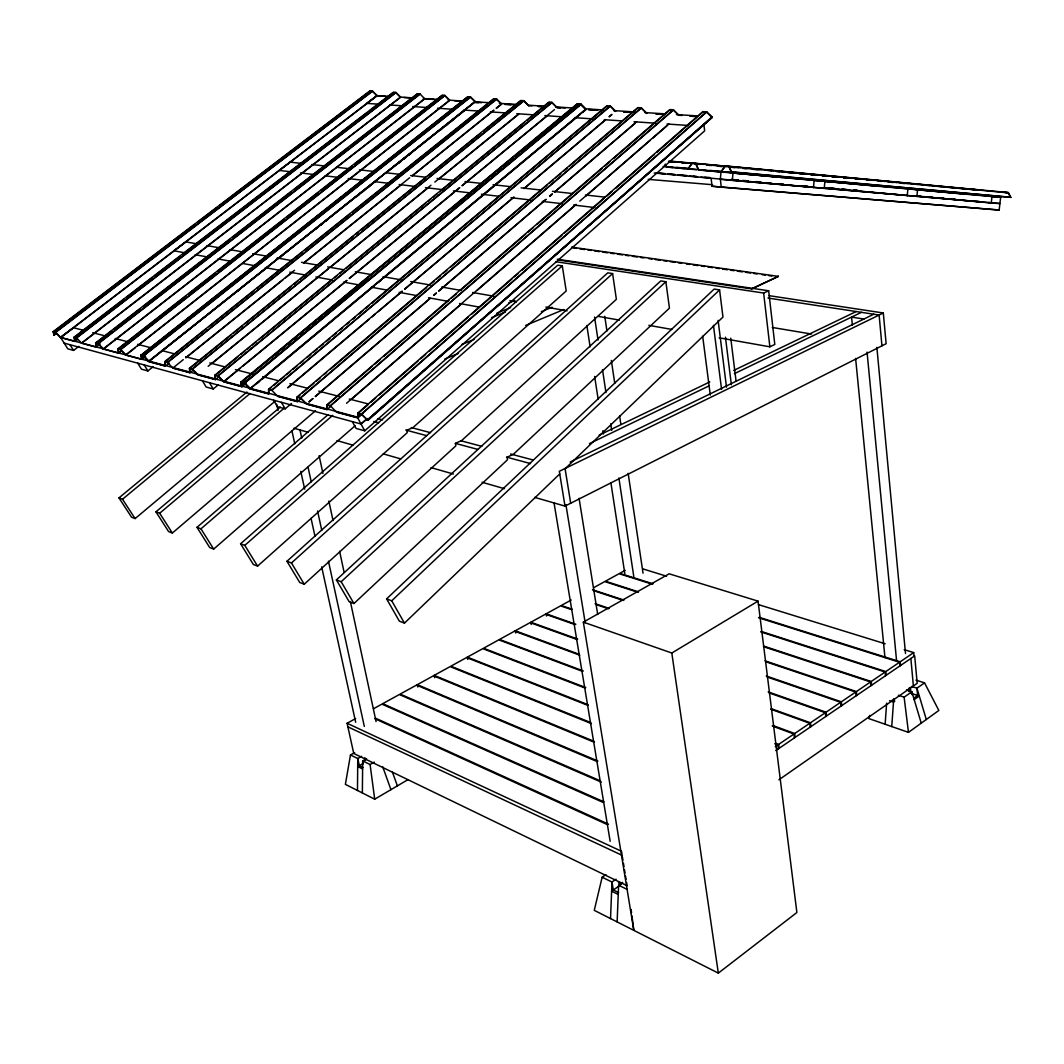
<?xml version="1.0" encoding="UTF-8"?>
<svg xmlns="http://www.w3.org/2000/svg" width="1064" height="1064" viewBox="0 0 1064 1064"><rect width="100%" height="100%" fill="white"/><g stroke="black" fill="none" stroke-linecap="round" stroke-linejoin="round"><path stroke-width="1.5" d="M357.477 790.486L357.77 758.539L361.68 756.318M362.358 792.946L362.678 760.92L366.588 758.685M646.686 113.183L641.313 107.836L637.815 107.624L297.175 396.912L297.095 401.354L277.651 396.127M249.867 388.653L268.58 393.68L268.554 389.304L271.679 390.129L277.717 396.38L297.348 401.66L297.428 397.218L299.968 395.063M610.537 918.578L611.986 882.016L616.043 879.21M617.133 921.903L618.61 885.235L622.666 882.415M682.077 115.444L678.872 115.231L673.406 109.791L669.775 109.579L326.927 404.825L326.715 409.321L306.512 403.894L300.42 397.776L297.175 396.912M297.428 397.218L300.487 398.029L306.565 404.134L326.981 409.627L327.18 405.131L372.387 366.202M885.142 724.251L886.631 703.078M891.752 726.552L893.733 698.769M336.517 411.954L357.531 417.607L357.863 413.058L702.865 111.6L706.616 111.826L712.268 117.093L367.891 420.4L361.441 414.255L358.129 413.377L357.797 417.926L336.57 412.22L330.305 405.73L326.927 404.825M733.269 172.94L1000.692 197.079L999.163 210.034L721.299 187.158L720.341 179.351L721.033 171.663L725.169 165.891L728.906 166.223L731.487 171.809L1010.8 197.305L1008.353 192.571L725.169 165.891M733.029 172.528L732.338 180.162L654.227 173.033M813.441 187.623L814.146 180.348L824.946 181.106L824.241 188.341L730.981 179.789M907.206 195.736L907.924 188.86L917.594 189.525L916.862 196.361L824.494 187.902M916.915 195.989L991.262 202.998L991.994 196.481L1000.692 197.079M354.644 752.634L350.468 754.988L345.388 784.368L374.714 799.197L407.991 779.633M605.935 874.635L602.131 877.241L594.271 910.345L718.32 973.121L796.883 912.513L758.047 601.133L669.163 573.815L583.338 622.134L633.812 930.348L631.95 915.865M869.714 715.394L868.796 718.572L908.47 732.365L938.847 710.459L924.549 682.875L915.944 680.109M688.129 168.657L692.119 162.978L695.736 163.297L698.609 169.615M665.213 164.494L666.33 166.982L688.209 168.977L692.199 163.297L695.603 163.603L698.476 169.921L1000.759 197.359M721.113 171.996L725.249 166.223L728.774 166.529L731.287 171.996L1010.8 197.305M565.716 468.173L722.975 317.059L719.583 289.9L714.17 289.076L386.604 598.872L399.359 621.15L404.466 623.132L559.744 473.919M386.604 598.872L391.725 600.801L719.583 289.9M353.953 603.527L507.475 459.794L507.023 457.254L513.393 454.262L669.442 308.148L665.865 281.707L660.744 280.923L336.37 579.92L349.152 601.665L353.953 603.527L341.172 581.729L336.37 579.92M341.172 581.729L665.865 281.707M304.238 584.229L455.844 445.856L455.379 443.382L461.696 440.509L616.375 299.33L612.611 273.581L607.77 272.836L286.947 561.273L299.742 582.487L304.238 584.229L291.456 562.962L286.947 561.273M291.456 562.962L612.611 273.581M257.581 566.115L407.219 432.716L406.741 430.308L413.005 427.568L566.221 290.977L562.297 265.894L557.722 265.202L240.584 543.771L253.352 564.479L257.581 566.115L244.8 545.367L240.584 543.771M352.33 421.637L356.068 428.42L364.752 430.814L704.674 130.845L703.889 124.448M357.863 413.058L361.388 413.989L367.386 420.014L711.896 117.067M367.439 420.28L712.375 117.373M367.386 420.014L712.268 117.093M244.8 545.367L562.297 265.894M56.698 333.232L54.051 335.24L53.2 331.636L55.488 332.247L60.568 337.368L64.159 343.127L361.015 424.004L367.24 418.538M358.129 413.377L368.131 404.639M370.631 402.458L375.632 398.082M379.382 394.811L418.125 360.935M420.626 358.754L425.627 354.392M429.377 351.107L468.12 317.245M471.871 313.973L511.864 279.007M514.364 276.826L518.115 273.554M521.865 270.269L561.859 235.317M564.359 233.136L604.352 198.183M606.852 195.989L611.853 191.626M615.604 188.341L654.347 154.48M656.847 152.298L696.84 117.346M699.341 115.151L703.091 111.88L706.616 112.092L711.883 117.333M357.531 417.607L361.281 414.335M361.388 413.989L706.616 111.826M361.441 414.255L706.616 112.092M357.797 417.926L362.784 413.55M327.872 414.827L196.986 527.332L209.714 547.548L213.691 549.091L355.083 425.786M346.545 403.269L576.036 204.368M579.8 201.096L668.844 123.929M351.612 399.173L460.699 304.61M477.005 290.485L574.799 205.711M586.091 195.936L650.038 140.501M652.538 138.333L667.58 125.286M330.305 405.73L673.406 109.791M678.872 115.497L673.392 110.071L330.359 405.983L327.18 405.131M326.981 409.627L330.744 406.382M374.9 364.034L379.928 359.712M383.692 356.467L448.995 300.221M451.495 298.053L456.523 293.731M460.286 290.485L525.589 234.24M528.103 232.085L533.117 227.749M536.894 224.504L602.184 168.272M604.698 166.104L609.725 161.781M613.489 158.536L670.001 109.858L673.392 110.071M196.986 527.332L200.963 528.821L332.726 415.346M364.752 430.814L361.015 424.004L366.974 418.897M309.026 401.74L312.816 398.508M315.33 396.353L429.989 298.372M433.766 295.14L436.28 292.986M438.807 290.844L545.899 199.327M549.676 196.095L552.203 193.941M554.716 191.786L636.618 121.801M309.092 401.993L312.869 398.761M315.383 396.606L430.029 298.625M433.806 295.406L436.32 293.252M438.847 291.097L545.912 199.58M549.689 196.348L552.216 194.193M554.73 192.039L635.354 123.145M280.244 407.126L155.929 511.837L168.604 531.588L172.355 533.037L315.476 410.771M388.626 96.332L377.055 95.6L60.568 337.368L357.331 417.101L360.922 414.029M273.608 400.197L277.345 406.674L285.179 408.842L291.509 403.456M300.42 397.776L641.313 107.836M300.487 398.029L641.313 108.102L646.699 113.449M297.348 401.66L301.125 398.441M302.495 392.922L313.893 383.239M316.42 381.085L320.224 377.853M324.015 374.634L326.555 372.48M330.345 369.261L426.584 287.519M429.111 285.365L434.178 281.069M436.706 278.914L440.509 275.682M443.036 273.528L446.84 270.309M450.631 267.077L546.869 185.335M549.396 183.194L553.2 179.962M555.727 177.808L560.794 173.512M563.322 171.357L567.125 168.139M569.652 165.984L638.028 107.903M287.812 387.562L402.152 291.15M404.692 289.009L513.952 196.893M524.113 188.328L605.416 119.78M609.233 116.561L611.773 114.42M287.878 387.801L369.168 319.253M371.708 317.112L375.526 313.907M378.066 311.752L402.192 291.403M404.732 289.262L512.702 198.223M524.14 188.581L605.429 120.033M609.233 116.827L611.773 114.686M155.929 511.837L159.68 513.247L284.128 408.217M271.679 390.129L610.297 105.948L615.577 111.201M246.915 392.044L118.969 497.886L131.564 517.21L135.115 518.594L275.017 401.248M268.554 389.304L606.919 105.748L610.297 105.948M585.493 109.286L580.306 104.126L244.002 382.774L249.934 388.892L268.833 393.986L268.806 389.597L271.347 387.469M273.9 385.328L277.704 382.136M280.258 380.008L284.075 376.802M286.615 374.674L290.432 371.469M292.972 369.341L296.79 366.149M300.607 362.944L303.147 360.816M306.964 357.61L310.781 354.418M313.321 352.29L317.139 349.085M319.679 346.957L323.496 343.752M326.036 341.624L329.853 338.432M332.394 336.291L336.211 333.099M340.028 329.893L342.581 327.765M346.385 324.573L348.939 322.432M352.756 319.24L355.296 317.099M359.113 313.907L362.93 310.701M365.471 308.573L369.288 305.381M371.828 303.24L607.132 106.014M251.45 387.442L585.892 109.06L580.971 104.166L577.034 103.926L240.996 381.963L241.355 385.939L243.909 383.811M251.516 387.695L586.224 109.087M257.023 383.545L259.563 381.417M262.116 379.289L374.448 285.764M378.279 282.585L380.832 280.457M383.386 278.329L579.96 114.659M582.5 112.531L586.331 109.339M241.355 385.939L241.249 382.255L389.437 259.616M393.268 256.437L395.821 254.323M398.388 252.208L402.219 249.043M404.772 246.928L408.603 243.749M411.156 241.634L414.987 238.469M417.54 236.354L577.233 104.192L580.984 104.418L585.905 109.313M577.699 103.966L241.608 382.136L241.741 386.471L223.693 381.617L217.934 375.831L215.034 375.06L215.261 379.343L197.851 374.661L192.212 368.995L189.419 368.25L189.725 372.48L172.94 367.958L183.287 359.645M245.691 379.25L241.861 382.428L241.994 386.764L223.759 381.856L218.014 376.071L215.274 375.353L215.5 379.635L197.931 374.9L192.291 369.235L189.658 368.53L189.964 372.759L173.006 368.197L167.394 362.385L164.694 361.667L165.093 365.843L148.88 361.494L143.44 356.014L140.834 355.323L467.575 96.797L470.461 96.97L475.355 101.599L149.173 361.175L475.076 101.572M275.084 354.924L277.637 352.809M281.468 349.63L284.022 347.516M287.852 344.35L290.419 342.236M294.249 339.057L296.803 336.942M300.633 333.764L303.187 331.649M305.74 329.534L309.584 326.369M312.138 324.254L315.968 321.075M318.522 318.961L322.352 315.782M324.906 313.667L328.749 310.502M331.303 308.387L368.357 277.704M453.969 206.842L456.523 204.714M460.353 201.548L462.907 199.434M466.737 196.255L469.304 194.14M473.134 190.975L475.688 188.86M479.518 185.681L482.072 183.567M484.625 181.452L488.469 178.273M491.023 176.159L494.853 172.993M497.407 170.865L501.237 167.7M503.791 165.585L507.634 162.406M510.188 160.292L512.742 158.177M515.295 156.062L519.126 152.883M521.679 150.769L525.523 147.603M528.077 145.489L531.907 142.31M534.461 140.195L538.291 137.017M540.858 134.902L577.912 104.232M240.996 381.963L244.627 382.934L580.971 104.166M241.249 382.255L244.693 383.173L580.984 104.418M241.994 386.764L245.824 383.572M118.969 497.886L122.506 499.229L250.08 393.507M202.426 380.806L206.15 387.017L213.239 388.985L218.373 384.769M224.97 380.553L346.771 280.391M349.338 278.289L459.595 187.61M462.162 185.508L554.477 109.592M225.036 380.792L240.424 368.144M242.991 366.043L346.824 280.643M349.378 278.529L454.501 192.079M457.068 189.964L459.621 187.863M462.188 185.748L546.803 116.162M218.014 376.071L551.937 102.649L557.057 107.73L560.356 107.943M215.5 379.635L218.067 377.521M215.034 375.06L548.758 102.197L551.923 102.397L557.044 107.477L565.223 107.996M215.274 375.353L238.376 356.453M240.943 354.365L244.8 351.213M247.367 349.112L249.934 347.01M252.501 344.909L256.344 341.77M258.911 339.669L332.074 279.845M334.641 277.744L337.208 275.643M339.775 273.541L343.619 270.389M346.186 268.301L425.76 203.224M428.327 201.123L430.893 199.021M433.46 196.92L437.304 193.781M439.871 191.68L524.579 122.4M527.146 120.312L548.957 102.463L551.937 102.649M217.934 375.831L551.923 102.397M208.158 366.295L430.96 185.229M434.817 182.09L518.527 114.061M212.095 363.383L327.978 269.192M330.558 267.104L427.13 188.607M438.714 179.191L518.554 114.3M189.419 368.25L520.735 100.495L523.807 100.681L528.835 105.682L532 105.881M189.658 368.53L230.901 335.187M233.482 333.099L242.499 325.81M245.079 323.722L291.483 286.216M294.063 284.128L297.933 281.002M300.514 278.928L353.368 236.208M355.935 234.12L358.515 232.032M361.095 229.957L425.547 177.861M428.127 175.773L480.981 133.053M483.561 130.965L520.934 100.748L523.821 100.934L528.848 105.935M192.212 368.995L523.807 100.681M192.291 369.235L523.821 100.934M189.964 372.759L192.544 370.671M185.868 357.571L294.529 270.256M303.586 262.981L409.667 177.741M412.247 175.666L493.749 110.177M496.329 108.102L501.516 103.953L496.569 99.019L493.59 98.832L164.694 361.667M185.947 357.797L282.944 279.845M285.538 277.771L292.002 272.57M303.639 263.22L400.649 185.269M412.287 175.906L493.776 110.43M496.356 108.355L501.53 104.192L496.582 99.258L493.789 99.098L489.906 102.197M167.394 362.385L496.569 99.019M496.582 99.258L167.474 362.625L164.933 361.946L165.332 366.122L148.96 361.72L143.52 356.254L141.06 355.589L143.667 353.541M166.622 365.085L169.216 363.01M137.735 363.17L141.432 369.155L147.896 370.937L153.083 366.787M164.933 361.946L206.363 328.829M208.956 326.768L254.269 290.538M256.85 288.477L302.176 252.248M304.756 250.186L350.069 213.957M352.663 211.896L487.312 104.272M475.355 101.599L148.84 361.082L143.6 355.655L140.993 354.964L141.472 359.1L144.066 357.038M161.874 351.16L267.13 267.503M278.821 258.206L374.98 181.784M386.671 172.488L464.636 110.523M237.299 291.496L239.905 289.435M278.874 258.446L281.481 256.384M315.25 229.531L317.857 227.47M320.45 225.395L323.044 223.334M325.651 221.272L328.244 219.197M356.826 196.481L359.433 194.419M362.026 192.345L364.62 190.283M367.226 188.222L369.82 186.16M398.402 163.43L401.008 161.369M403.602 159.307L406.195 157.233M408.802 155.171L411.396 153.11M439.977 130.38L442.571 128.318M445.178 126.257L447.771 124.195M450.378 122.121L452.971 120.059M143.6 355.655L470.461 96.97M475.089 101.811L470.488 97.223L143.68 355.895L141.219 355.243L141.698 359.366L125.871 355.11L120.525 349.737L118.157 349.098L118.703 353.195L103.407 349.072L98.141 343.778L95.853 343.18L96.465 347.21L81.675 343.233L76.422 337.807L74.068 337.182L74.746 341.172L77.379 339.15M143.853 356.839L141.472 359.1M141.698 359.366L145.608 356.28M141.219 355.243L189.365 317.178M191.959 315.117L224.491 289.408M227.084 287.347L341.571 196.827M344.177 194.779L346.784 192.717M349.378 190.655L381.909 164.947M384.503 162.885L467.774 97.05L470.488 97.223M146.26 351.479L172.275 330.917M176.172 327.832L178.779 325.77M181.372 323.722L183.979 321.661M186.572 319.599L213.891 298.013M221.684 291.842L249.003 270.243M258.1 263.047L289.315 238.363M293.212 235.277L295.819 233.229M298.412 231.167L301.019 229.106M303.626 227.058L327.034 208.544M333.524 203.397L336.131 201.349M338.738 199.287L366.043 177.688M375.14 170.493L406.355 145.821M410.252 142.736L412.859 140.674M415.465 138.613L442.77 117.027M445.364 114.965L447.971 112.904M450.577 110.855L453.171 108.794M455.778 106.746L467.482 97.489M125.871 355.11L135.008 347.928M137.628 345.88L449.66 100.442L444.872 95.654L442.238 95.494L354.684 164.016M120.445 349.511L444.845 95.428L449.633 100.202L125.791 354.884L120.445 349.511L117.918 348.832L118.476 352.916L121.083 350.867M120.525 349.737L444.872 95.654M118.703 353.195L121.323 351.133M117.918 348.832L442.039 95.255L444.845 95.428M118.157 349.098L186.107 295.925M188.714 293.89L214.862 273.435M217.468 271.387L284.115 219.237M286.735 217.189L318.096 192.65M320.703 190.602L352.064 166.064M424.722 98.62L103.328 348.846L98.061 343.552L95.627 342.914L96.239 346.944L100.176 343.898M103.407 349.072L424.749 98.859L434.006 99.444M98.061 343.552L420.001 93.911L424.749 98.859M98.141 343.778L420.027 94.151L417.474 93.991L350.522 145.861M95.627 342.914L417.274 93.752L420.001 93.911M95.853 343.18L111.6 330.971M114.234 328.936L140.488 308.6M143.108 306.565L229.758 239.44M232.378 237.405L291.456 191.626M294.076 189.592L347.901 147.896M81.596 343.007L400.529 97.09L395.888 92.448L393.241 92.289L74.068 337.182M81.675 343.233L400.569 97.316L395.914 92.688L393.441 92.528L369.7 110.749M64.159 343.127L67.803 348.819L73.576 350.415L78.829 346.359M54.051 335.24L53.426 331.888L55.567 332.46L60.648 337.581L74.972 341.424L74.294 337.434L124.408 298.984M127.042 296.962L152.099 277.731M154.732 275.709L179.789 256.477M182.436 254.456L367.067 112.771M76.422 337.807L395.888 92.448M395.914 92.688L76.502 338.033L74.294 337.434M74.972 341.424L77.592 339.403M60.648 337.581L375.765 96.837M53.2 331.636L369.913 90.879L372.467 91.025L377.055 95.6L366.588 103.368L379.795 104.272M53.426 331.888L194.606 224.544M197.252 222.536L217.043 207.493M219.676 205.485L370.099 91.105L372.506 91.251L377.082 95.826L385.088 96.332M55.488 332.247L372.467 91.025M55.567 332.46L372.506 91.251M53.838 335.067L56.485 333.045M60.568 337.368L73.496 327.739L83.112 330.226M913.79 698.184L917.607 695.497L916.942 688.195L924.549 682.875M914.189 699.633L919.283 696.042L910.917 693.289M898.388 695.271L904.121 697.173L911.835 691.773L921.251 723.148M778.901 779.806L917.195 683.314L914.681 655.863L775.789 750.586M618.716 886.259L611.614 891.193L618.237 894.438M775.31 746.702L777.904 744.933L778.383 748.817M775.536 743.271L778.635 744.428L793.97 734.014L794.436 737.871M772.956 725.528L794.688 733.522L809.771 723.267L810.223 727.098M771.427 708.744L810.489 722.789L825.332 712.694L825.757 716.498M768.181 691.879L826.036 712.215L840.64 702.28L841.052 706.07M766.226 675.986L841.331 701.814L855.709 692.039L856.108 695.803M765.083 660.85L856.387 691.573L870.552 681.944L870.924 685.695M764.125 646.234L871.216 681.492L885.155 672.022L885.527 675.746M761.372 631.471L885.807 671.57L899.532 662.234L899.891 665.944M759.177 617.319L900.184 661.795L913.71 652.604L914.043 656.288M583.338 622.134L671.81 653.017L758.047 601.133M363.303 763.753L362.678 760.92L370.086 764.524L374.289 762.117M363.236 763.393L357.69 766.546L362.598 768.953M626.603 882.521L627.122 885.714L353.753 753.472L347.09 723.267L355.655 718.559M373.464 708.757L381.909 704.115L603.142 802.429M417.766 686.998L417.288 684.671L433.447 675.786L594.43 742.3M434.671 677.688L434.205 675.361L450.125 666.609L591.424 723.626M467.761 659.454L467.322 657.153L482.803 648.641L585.014 688.022M515.681 633.04L515.269 630.779L530.111 622.626L576.981 639.491M531.215 624.488L530.816 622.241L545.46 614.194L575.159 624.648M546.524 616.043L546.151 613.808L560.582 605.868L571.541 609.632M571.235 600.016L561.26 605.496L572.219 609.26M593.672 587.674L604.764 581.569L637.841 592.249M625.14 570.371L619.74 573.336L653.017 583.83M534.713 497.393L565.011 506.105L886.126 343.712L883.306 312.989L768.886 295.632M883.306 312.989L559.318 471.299L565.011 506.105M570.184 462.015L873.77 314.226M589.403 443.635L708.983 385.926M734.386 373.663L861.428 312.337M599.152 435.149L709.741 381.963M733.655 370.472L856.188 311.539M719.171 337.82L769.871 346.811L774.805 344.457L768.66 290.778L557.297 259.23M555.661 261.678L763.646 293.039L768.66 290.778M751.623 288.903L778.369 276.374L751.623 288.903L558.414 259.988M444.659 359.113L458.411 353.394M525.656 325.411L563.867 309.504M461.789 344.51L474.039 339.456M541.377 311.646L552.083 307.217M491.555 317.657L505.387 312.031M496.822 313.162L510.64 307.549M508.738 302.934L514.909 300.447M400.21 97.063L413.577 97.915M423.366 98.54L438.474 99.497M448.17 100.109L463.811 101.093M474.637 101.785L489.52 102.729M499.442 103.354L517.636 104.511M527.558 105.136L545.752 106.294M555.687 106.919L572.219 107.969M585.453 108.807L603.647 109.964M613.569 110.59L635.075 111.959M644.997 112.585L664.854 113.848M676.425 114.58L697.931 115.936M403.854 97.529L413.75 98.154M454.434 100.748L463.984 101.346M475.036 102.264L481.527 102.676M504.575 104.139L515.322 104.831M538.344 106.294L544.675 106.693M588.618 109.486L597.981 110.084M623.65 111.72L631.71 112.239M655.983 113.782L665.279 114.367M690.097 115.949L698.117 116.455M475.063 102.503L478.334 102.716M504.629 104.392L510.84 104.791M538.451 106.546L544.848 106.959M588.658 109.752L594.962 110.151M623.73 111.986L628.625 112.292M656.076 114.047L660.771 114.353M690.204 116.229L695.071 116.535M991.262 202.998L999.947 203.557L720.341 179.351M389.703 104.95L402.91 105.855M412.805 106.533L427.662 107.557M437.57 108.235L452.426 109.26M463.984 110.058L480.489 111.188M490.398 111.866L506.903 113.01M516.811 113.688L534.966 114.939M544.874 115.617L563.029 116.867M574.587 117.652L592.741 118.902M604.299 119.7L622.453 120.95M634.011 121.735L655.464 123.211M667.022 124.009L688.488 125.486M721.033 171.663L731.527 172.421M711.111 178.459L712.069 186.24L999.163 210.034M648.189 179.351L712.508 184.71M828.723 187.836L832.021 188.129M853.488 189.99L856.786 190.283M657.047 172.953L665.293 173.671M668.591 173.951L675.188 174.536M680.135 174.962L686.746 175.533M693.342 176.105L696.641 176.398M704.887 177.116L709.834 177.542M731.287 179.417L737.884 179.989M742.845 180.415L747.793 180.853M756.039 181.572L760.986 181.997M828.63 187.889L835.24 188.461M841.837 189.046L846.784 189.472M853.381 190.044L858.329 190.483M730.981 180.188L807.164 186.785M823.722 188.222L898.255 194.672M916.476 196.255L982.724 202M912.42 184.032L914.628 184.232M972.696 189.392L976.207 189.711L692.119 162.978M1004.735 192.252L1008.353 192.571M976.074 189.964L969.464 189.365M1004.815 192.531L1008.207 192.823L1010.601 197.465M666.33 166.982L672.94 167.58M677.914 168.032L684.524 168.631M688.209 168.977L696.468 169.735M732.498 172.98L782.306 177.515M825.119 181.385L876.404 186.054M916.011 189.645L960.593 193.688M700.125 170.067L708.371 170.825M713.319 171.264L719.916 171.863M676.744 167.381L688.328 168.445M709.861 170.413L721.445 171.464M663.125 166.37L730.955 172.567M670.121 161.09L728.561 166.529M731.354 166.849L740.345 167.62M742.951 167.939L761.837 169.642M764.896 170.12L773.408 170.732M776.055 171.051L784.993 171.823M787.639 172.142L1008.207 192.823M668.511 161.236L703.756 164.388M706.576 164.814L726.858 166.556M731.394 167.141L738.416 167.647M742.978 168.232L748.311 168.578M753.046 169.043L759.869 169.655M764.817 170.12L771.427 170.745M782.971 171.836L776.068 171.331L779.447 171.823M787.626 172.315L794.529 172.913M799.17 173.392L806.073 174.004M810.715 174.483L817.631 175.095M822.259 175.56L828.896 176.172M832.154 176.491L839.084 177.103M843.699 177.582L850.641 178.193M855.243 178.659L862.199 179.284M866.788 179.75L873.744 180.361M878.332 180.827L885.301 181.452M888.227 181.758L896.846 182.529M900.157 182.848L908.031 183.607M911.702 183.926L918.312 184.551M923.259 185.016L929.856 185.641M934.804 186.107L941.414 186.719M946.361 187.184L952.958 187.809M956.27 188.115L964.516 188.9M670.48 161.582L677.196 162.233M682.024 162.672L688.741 163.311M695.204 163.909L700.285 164.401M706.749 164.987L711.829 165.479M718.293 166.077L723.374 166.569M731.487 167.314L734.918 167.647M743.031 168.391L746.316 168.697M753.059 169.349L757.861 169.788M787.546 172.567L790.991 172.9M799.091 173.645L802.535 173.991M810.622 174.735L814.08 175.068M822.166 175.813L825.624 176.159M832.061 176.744L837.009 177.209M843.606 177.821L848.553 178.287M855.31 178.938L858.608 179.244M866.681 179.989L870.153 180.335M878.226 181.08L881.697 181.412M888.294 182.037L893.241 182.503M901.314 183.234L904.786 183.58M670.28 161.728L675.48 162.22M681.838 162.805L687.038 163.311M695.058 164.042L698.609 164.388M706.616 165.133L710.167 165.479M718.187 166.21L721.725 166.556M832.141 176.89L835.453 177.209M843.699 177.981L847.011 178.287M917.421 195.776L920.719 196.082M928.978 196.867L932.277 197.173M940.523 197.957L943.835 198.263M952.081 199.048L955.379 199.354M976.845 201.375L980.144 201.695M988.403 202.466L991.701 202.785M804.437 185.721L807.749 186.04M829.242 188.075L834.203 188.541M842.462 189.326L845.774 189.631M854.033 190.416L857.345 190.735M890.408 193.861L893.72 194.18M779.832 183.673L783.144 183.979M731.886 179.577L738.483 180.202M743.43 180.667L748.378 181.133M756.624 181.917L759.922 182.237M768.168 183.021L771.466 183.327M779.713 184.112L783.011 184.431M804.451 186.466L807.749 186.772M656.262 172.913L664.534 173.698M667.833 174.017L674.456 174.642M677.755 174.962L686.027 175.746M689.339 176.065L697.612 176.85M700.923 177.169L709.183 177.954M712.069 186.24L721.299 187.158M301.79 163.43L290.246 162.14L279.114 170.413L290.618 171.77M311.685 164.534L324.879 165.997M336.423 167.287L347.968 168.564M359.512 169.854L374.355 171.504M385.899 172.78L400.742 174.443M410.638 175.533L425.48 177.183M437.025 178.473L453.517 180.308M465.048 181.598L483.189 183.607M493.084 184.71L511.225 186.732M521.121 187.836L540.911 190.03M552.455 191.321L572.246 193.515M585.439 194.991L605.23 197.186M300.487 172.94L313.654 174.483M325.158 175.839L338.325 177.382M348.194 178.539L362.997 180.282M374.501 181.638L389.304 183.38M399.173 184.538L415.625 186.479M425.494 187.636L443.582 189.764M453.45 190.922L471.552 193.05M481.42 194.22L499.508 196.348M511.026 197.691L530.763 200.019M542.281 201.375L562.018 203.69M573.523 205.046L594.909 207.56M571.488 247.141L778.369 276.374M573.217 247.912L576.502 248.378M579.774 248.843L584.708 249.535M587.993 250L591.278 250.466M594.55 250.931L599.484 251.636M602.769 252.102L607.69 252.793M610.975 253.259L614.261 253.724M617.546 254.19L622.467 254.881M625.752 255.347L629.037 255.812M632.322 256.278L637.243 256.983M640.528 257.448L643.813 257.914M648.734 258.605L652.019 259.071M655.304 259.536L660.225 260.228M663.51 260.693L666.796 261.159M670.081 261.624L675.002 262.329M678.287 262.795L681.572 263.26M686.493 263.952L689.778 264.417M693.063 264.883L697.984 265.588M701.269 266.04L704.554 266.505M707.839 266.971L712.76 267.676M716.045 268.141L719.331 268.607M722.616 269.072L727.537 269.764M730.822 270.229L734.107 270.695M737.392 271.16L742.313 271.865M745.598 272.317L750.519 273.022M753.804 273.488L757.089 273.953M762.01 274.645L765.295 275.111M768.58 275.576L771.866 276.042M767.969 298.04L879.117 315.037L881.95 345.827M863.901 319.027L851.559 317.099L852.37 325.371M772.278 327.459L811.566 334.043M197.279 243.895L185.881 241.887L173.898 250.785L185.322 252.9M207.054 245.624L220.102 247.925M229.877 249.641L242.911 251.942M252.687 253.671L265.721 255.972M277.119 257.98L291.789 260.574M301.564 262.303L317.857 265.175M327.632 266.904L343.925 269.777M355.336 271.786L371.629 274.658M383.027 276.68L400.955 279.832M410.731 281.561L430.282 285.019M441.693 287.027L461.244 290.472M472.642 292.494L493.829 296.231M509.856 300.686L516.399 301.844M545.832 307.07L567.085 310.834M598.168 316.354L619.421 320.118M648.854 325.345L671.743 329.414M195.111 254.708L206.536 256.81M217.96 258.924L231.021 261.332M242.446 263.433L255.506 265.84M265.295 267.649L279.978 270.362M289.78 272.158L306.1 275.177M315.888 276.973L332.207 279.992M343.632 282.093L358.329 284.806M371.389 287.214L387.708 290.219M399.133 292.334L417.088 295.646M428.513 297.747L448.09 301.365M459.515 303.466L479.106 307.084M92.741 332.713L105.562 336.025M115.178 338.512L127.999 341.837M137.628 344.324L152.059 348.048M161.675 350.535L174.496 353.86M185.721 356.759L200.152 360.483M209.768 362.97L225.807 367.12M235.423 369.607L253.059 374.169M262.675 376.656L278.702 380.792M289.927 383.692L307.562 388.254M318.788 391.153L339.629 396.539M349.245 399.027L368.49 404.001M268.806 389.597L271.746 390.382L610.31 106.214L615.591 111.467M377.707 418.631L382.521 419.908M411.342 427.582L430.548 432.689M460.978 440.789L481.793 446.335M510.614 454.009L533.037 459.967M373.77 421.45L378.571 422.741M405.756 430.042L426.558 435.628M455.352 443.369L477.736 449.38M506.531 457.121L530.524 463.572M293.917 428.207L308.267 432.33M336.969 440.576L352.916 445.151M383.213 453.863L400.756 458.903M431.053 467.615L453.384 474.025M482.085 482.271L504.416 488.682M642.749 568.854L666.516 576.196M758.419 604.605L885.182 643.787M904.201 649.665L913.71 652.604M652.365 584.202L619.088 573.696L605.416 581.21L638.493 591.877M758.526 617.719L899.532 662.234M760.707 631.883L885.155 672.022M911.582 686.453L916.942 688.195L926.305 719.503M907.472 689.552L910.119 690.43L909.853 687.517M906.475 690.017L911.835 691.773L912.101 694.699M592.475 589.722L623.97 600.083M593.38 590.6L623.304 600.468M763.46 646.659L870.552 681.944M892.137 700.258L894.784 701.136L893.494 702.041L889.517 700.711M595.069 603.647L609.233 608.409M595.973 604.552L608.568 608.794M765.987 661.821L855.709 692.039M767.104 676.97L840.64 702.28M546.151 613.808L575.85 624.249M769.046 692.877L825.332 712.694M530.816 622.241L577.686 639.092M770.722 709.209L809.771 723.267M515.269 630.779L578.922 654.187M579.76 655.171L514.564 631.178L499.521 639.451L583.258 670.945M772.238 726.02L793.97 734.014M582.527 671.371L498.79 639.85L483.535 648.242L585.759 687.57M774.805 743.763L777.904 744.933M467.322 657.153L587.966 704.661M588.099 705.459L466.577 657.552L450.883 666.197L590.653 722.536M434.205 675.361L593.672 741.182M417.288 684.671L597.875 761.013M597.09 761.518L416.516 685.096L400.117 694.1L600.615 780.936M601.333 782.12L399.333 694.539L382.708 703.676L603.966 801.884M375.605 718.213L608.422 824.135M374.794 718.666L607.584 824.693M347.09 723.267L621.496 851.28L621.935 853.993M347.875 726.845L622.161 855.363M618.384 882.867L621.27 884.264M350.468 754.988L357.77 758.539L359.326 765.615L363.01 767.41M602.131 877.241L611.986 882.016L613.316 890.009L618.61 892.603M618.61 885.235L627.201 889.411M244.627 382.934L250.638 388.852M244.693 383.173L250.24 388.759M122.506 499.229L135.115 518.594M159.68 513.247L172.355 533.037M69.931 344.709L73.576 350.415M200.963 528.821L213.691 549.091M144.199 364.939L147.896 370.937M209.515 382.734L213.239 388.985M281.441 402.325L285.179 408.842M391.725 600.801L404.466 623.132M357.331 417.101L361.015 424.004M665.346 164.189L666.463 166.676M382.654 766.625L390.94 789.661M392.43 772.092L397.377 785.884M276.667 404.2L278.05 410.451M291.935 430.853L294.768 443.808M300.78 471.339L304.676 489.147M311.047 518.288L314.944 536.096M321.674 566.859L355.669 722.283M299.995 429.989L301.75 438.089M308.068 467.242L311.233 481.819M317.564 510.986L321.78 530.417M328.457 561.193L364.314 726.419M364.912 757.661L365.524 760.494M319.134 455.685L322.951 473.52M328.856 501.078L333.019 520.535M339.615 551.325L344.124 572.405M350.375 601.586L376.058 721.552M619.541 882.123L620.073 885.315M554.065 503.059L610.164 841.318M565.915 504.735L585.173 622.6M622.413 856.959L622.945 860.151M623.464 863.343L623.983 866.548M624.515 869.74L625.034 872.932M625.552 876.138L626.084 879.33M565.051 468.493L570.69 503.232M579.069 498.271L597.702 614.46M586.849 325.518L590.121 346.864M594.643 376.443L598.168 399.439M602.942 430.654L603.434 433.939M610.975 483.216L624.807 573.576M594.563 317.085L598.034 340.081M602.503 369.634L605.975 392.629M610.696 423.831L611.694 430.401M618.889 478.015L633.785 576.542M604.751 316.247L606.946 330.971M611.335 360.43L614.753 383.346M619.634 416.077L620.844 424.257M628.159 473.36L643.042 573.19M671.81 653.017L718.32 973.121M370.086 764.524L374.714 799.197M702.679 336.251L710.286 395.063M631.112 909.427L631.537 912.646M713.452 325.331L721.578 389.411M725.435 337.182L731.367 384.756M718.107 320.37L726.499 387.136M904.121 697.173L908.47 732.365M730.755 338.179L736.009 380.646M778.635 744.428L779.127 748.311M794.688 733.522L795.154 737.379M810.489 722.789L810.928 726.619M763.646 293.039L769.871 346.811M826.036 712.215L826.462 716.019M841.331 701.814L841.744 705.605M856.387 691.573L856.786 695.337M871.216 681.492L871.602 685.243M855.616 358.435L884.969 657.632M885.807 671.57L886.179 675.294M867.067 352.118L896.486 659.8M900.184 661.795L900.543 665.505M910.851 658.47L913.391 685.974M910.372 687.477L910.784 691.839M876.869 347.329L905.504 653.535M908.749 688.302L909.055 691.613"/></g></svg>
